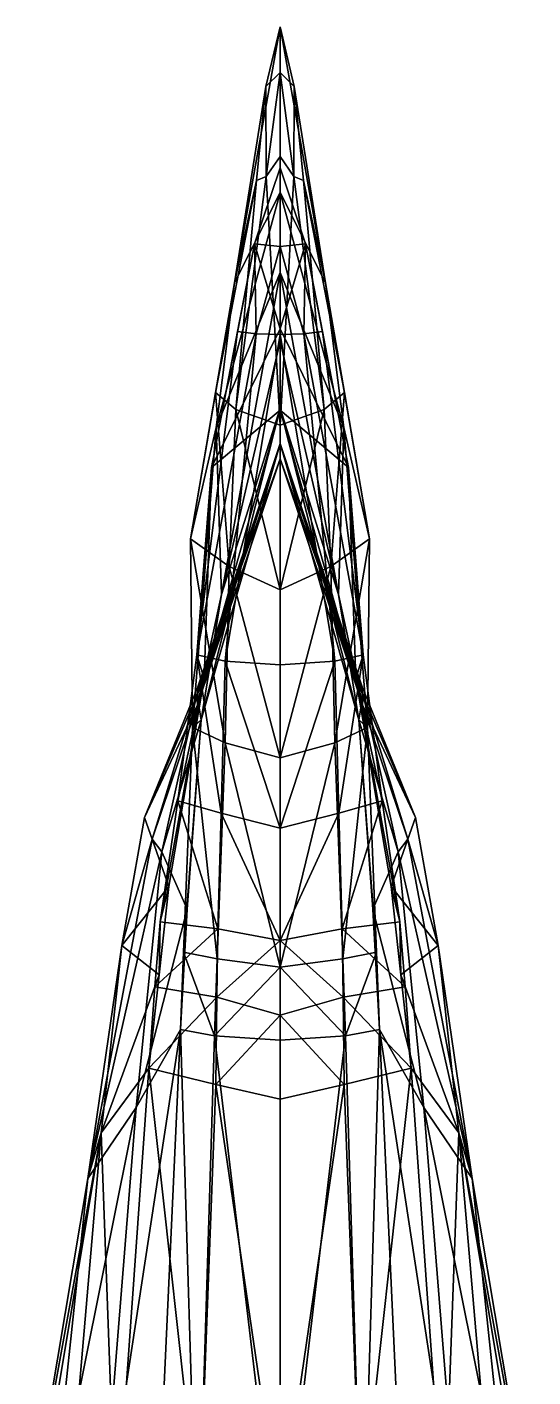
# Model space of a CAD drawing. Extents: x -0.56 to 0.56, y -1.05 to 1.8.
# Drawn here: x -0.094 to 0.094, y 1.295 to 1.8 of the extents above; entities that cross this region are included whole.
import ezdxf

# ---------------------------------------------------------------- set-up
doc = ezdxf.new("R2010")
doc.units = 0
doc.layers.add('TGRSHARK$LWO', color=1, linetype='CONTINUOUS')

msp = doc.modelspace()

# ---------------------------------------------------------------- linework, layer by layer
at = {"layer": 'TGRSHARK$LWO'}
for points in [[(0, 1.73828, 0.48019), (-0.01699, 1.70457, 0.51908), (0, 1.8002, 0.64399)], [(-0.01699, 1.70457, 0.51908), (-0.00525, 1.77797, 0.65495), (0, 1.8002, 0.64399)], [(-0.00525, 1.77797, 0.65495), (0, 1.78322, 0.67249), (0, 1.8002, 0.64399)], [(0.01699, 1.70457, 0.51908), (0, 1.73828, 0.48019), (0, 1.8002, 0.64399)], [(0.00525, 1.77797, 0.65495), (0.01699, 1.70457, 0.51908), (0, 1.8002, 0.64399)], [(0, 1.78322, 0.67249), (0.00525, 1.77797, 0.65495), (0, 1.8002, 0.64399)], [(-0.00525, 1.77797, 0.65495), (-0.00517, 1.7443, 0.65569), (0, 1.78322, 0.67249)], [(0, 1.78322, 0.67249), (-0.00517, 1.7443, 0.65569), (0, 1.75179, 0.67022)], [(0.00517, 1.7443, 0.65569), (0, 1.78322, 0.67249), (0, 1.75179, 0.67022)], [(0.00517, 1.7443, 0.65569), (0.00525, 1.77797, 0.65495), (0, 1.78322, 0.67249)], [(-0.00525, 1.77797, 0.65495), (-0.01699, 1.70457, 0.51908), (-0.00883, 1.74285, 0.63818)], [(-0.00517, 1.7443, 0.65569), (-0.00525, 1.77797, 0.65495), (-0.00883, 1.74285, 0.63818)], [(0.00525, 1.77797, 0.65495), (0.00517, 1.7443, 0.65569), (0.00883, 1.74285, 0.63818)], [(0.01699, 1.70457, 0.51908), (0.00525, 1.77797, 0.65495), (0.00883, 1.74285, 0.63818)], [(0, 1.75179, 0.67022), (-0.00517, 1.7443, 0.65569), (0, 1.65138, 0.56504)], [(0.00517, 1.7443, 0.65569), (0, 1.75179, 0.67022), (0, 1.65138, 0.56504)], [(0, 1.71811, -0.22403), (-0.00949, 1.7191, -0.21731), (0, 1.74758, -0.22236)], [(0, 1.74758, -0.22236), (-0.00949, 1.7191, -0.21731), (0, 1.68736, -0.07837)], [(0.00949, 1.7191, -0.21731), (0, 1.71811, -0.22403), (0, 1.74758, -0.22236)], [(0.00949, 1.7191, -0.21731), (0, 1.74758, -0.22236), (0, 1.68736, -0.07837)], [(-0.01699, 1.70457, 0.51908), (-0.02413, 1.66351, 0.54382), (-0.00883, 1.74285, 0.63818)], [(-0.02413, 1.66351, 0.54382), (-0.01645, 1.65724, 0.55436), (-0.00883, 1.74285, 0.63818)], [(-0.01645, 1.65724, 0.55436), (-0.00517, 1.7443, 0.65569), (-0.00883, 1.74285, 0.63818)], [(-0.01645, 1.65724, 0.55436), (0, 1.65138, 0.56504), (-0.00517, 1.7443, 0.65569)], [(0, 1.65138, 0.56504), (0.01645, 1.65724, 0.55436), (0.00517, 1.7443, 0.65569)], [(0.00517, 1.7443, 0.65569), (0.01645, 1.65724, 0.55436), (0.00883, 1.74285, 0.63818)], [(0.02413, 1.66351, 0.54382), (0.01699, 1.70457, 0.51908), (0.00883, 1.74285, 0.63818)], [(0.01645, 1.65724, 0.55436), (0.02413, 1.66351, 0.54382), (0.00883, 1.74285, 0.63818)], [(0, 1.70844, 0.35403), (-0.02388, 1.65049, 0.4079), (0, 1.73828, 0.48019)], [(-0.01699, 1.70457, 0.51908), (0, 1.73828, 0.48019), (-0.02388, 1.65049, 0.4079)], [(0.02388, 1.65049, 0.4079), (0, 1.70844, 0.35403), (0, 1.73828, 0.48019)], [(0, 1.73828, 0.48019), (0.01699, 1.70457, 0.51908), (0.02388, 1.65049, 0.4079)], [(-0.02562, 1.63544, -0.09588), (0, 1.68736, -0.07837), (-0.00949, 1.7191, -0.21731)], [(-0.02562, 1.63544, -0.09588), (-0.00949, 1.7191, -0.21731), (-0.01586, 1.68635, -0.1942)], [(-0.00949, 1.7191, -0.21731), (-0.00884, 1.68554, -0.20005), (-0.01586, 1.68635, -0.1942)], [(-0.00949, 1.7191, -0.21731), (0, 1.71811, -0.22403), (-0.00884, 1.68554, -0.20005)], [(-0.00884, 1.68554, -0.20005), (0, 1.71811, -0.22403), (0, 1.68525, -0.20469)], [(0, 1.71811, -0.22403), (0.00949, 1.7191, -0.21731), (0.00884, 1.68554, -0.20005)], [(0, 1.68736, -0.07837), (0.02562, 1.63544, -0.09588), (0.00949, 1.7191, -0.21731)], [(0, 1.71811, -0.22403), (0.00884, 1.68554, -0.20005), (0, 1.68525, -0.20469)], [(0.00884, 1.68554, -0.20005), (0.00949, 1.7191, -0.21731), (0.01586, 1.68635, -0.1942)], [(0.00949, 1.7191, -0.21731), (0.02562, 1.63544, -0.09588), (0.01586, 1.68635, -0.1942)], [(-0.02187, 1.58801, 0.29992), (-0.02388, 1.65049, 0.4079), (0, 1.70844, 0.35403)], [(0, 1.68274, 0.26701), (-0.02187, 1.58801, 0.29992), (0, 1.70844, 0.35403)], [(0.02187, 1.58801, 0.29992), (0, 1.68274, 0.26701), (0, 1.70844, 0.35403)], [(0.02388, 1.65049, 0.4079), (0.02187, 1.58801, 0.29992), (0, 1.70844, 0.35403)], [(-0.02413, 1.66351, 0.54382), (-0.01699, 1.70457, 0.51908), (-0.03344, 1.60883, 0.44898)], [(-0.01699, 1.70457, 0.51908), (-0.02388, 1.65049, 0.4079), (-0.03344, 1.60883, 0.44898)], [(0.01699, 1.70457, 0.51908), (0.02413, 1.66351, 0.54382), (0.03344, 1.60883, 0.44898)], [(0.02388, 1.65049, 0.4079), (0.01699, 1.70457, 0.51908), (0.03344, 1.60883, 0.44898)], [(-0.03104, 1.56552, -0.09198), (-0.02562, 1.63544, -0.09588), (-0.01586, 1.68635, -0.1942)], [(-0.01586, 1.68635, -0.1942), (-0.00884, 1.68554, -0.20005), (-0.03104, 1.56552, -0.09198)], [(0, 1.68736, -0.07837), (-0.02562, 1.63544, -0.09588), (0, 1.65694, 0.00584)], [(0.02562, 1.63544, -0.09588), (0, 1.68736, -0.07837), (0, 1.65694, 0.00584)], [(0.00884, 1.68554, -0.20005), (0.01586, 1.68635, -0.1942), (0.03104, 1.56552, -0.09198)], [(0.02562, 1.63544, -0.09588), (0.03104, 1.56552, -0.09198), (0.01586, 1.68635, -0.1942)], [(-0.02048, 1.5631, -0.10247), (-0.03104, 1.56552, -0.09198), (-0.00884, 1.68554, -0.20005)], [(-0.02187, 1.58801, 0.29992), (0, 1.68274, 0.26701), (0, 1.65766, 0.18928)], [(-0.02048, 1.5631, -0.10247), (-0.00884, 1.68554, -0.20005), (0, 1.68525, -0.20469)], [(0, 1.56178, -0.11153), (-0.02048, 1.5631, -0.10247), (0, 1.68525, -0.20469)], [(0.00884, 1.68554, -0.20005), (0.02048, 1.5631, -0.10247), (0, 1.68525, -0.20469)], [(0.02048, 1.5631, -0.10247), (0, 1.56178, -0.11153), (0, 1.68525, -0.20469)], [(0, 1.68274, 0.26701), (0.02187, 1.58801, 0.29992), (0, 1.65766, 0.18928)], [(0.03104, 1.56552, -0.09198), (0.02048, 1.5631, -0.10247), (0.00884, 1.68554, -0.20005)], [(-0.03344, 1.60883, 0.44898), (-0.01904, 1.59848, 0.45573), (-0.02413, 1.66351, 0.54382)], [(-0.01645, 1.65724, 0.55436), (-0.02413, 1.66351, 0.54382), (-0.01904, 1.59848, 0.45573)], [(0.02413, 1.66351, 0.54382), (0.01645, 1.65724, 0.55436), (0.01904, 1.59848, 0.45573)], [(0.01904, 1.59848, 0.45573), (0.03344, 1.60883, 0.44898), (0.02413, 1.66351, 0.54382)], [(0, 1.65766, 0.18928), (0, 1.64448, 0.1312), (-0.02946, 1.5412, 0.24017)], [(-0.02946, 1.5412, 0.24017), (-0.02187, 1.58801, 0.29992), (0, 1.65766, 0.18928)], [(0, 1.65694, 0.00584), (-0.02835, 1.5566, -0.00947), (0, 1.64404, 0.05252)], [(-0.02562, 1.63544, -0.09588), (-0.02835, 1.5566, -0.00947), (0, 1.65694, 0.00584)], [(-0.01645, 1.65724, 0.55436), (-0.01904, 1.59848, 0.45573), (0, 1.58975, 0.46142)], [(0, 1.65138, 0.56504), (-0.01645, 1.65724, 0.55436), (0, 1.58975, 0.46142)], [(0, 1.64448, 0.1312), (0, 1.65766, 0.18928), (0.02946, 1.5412, 0.24017)], [(0.02187, 1.58801, 0.29992), (0.02946, 1.5412, 0.24017), (0, 1.65766, 0.18928)], [(0.01645, 1.65724, 0.55436), (0, 1.65138, 0.56504), (0, 1.58975, 0.46142)], [(0.01904, 1.59848, 0.45573), (0.01645, 1.65724, 0.55436), (0, 1.58975, 0.46142)], [(0.02835, 1.5566, -0.00947), (0, 1.65694, 0.00584), (0, 1.64404, 0.05252)], [(0.02835, 1.5566, -0.00947), (0.02562, 1.63544, -0.09588), (0, 1.65694, 0.00584)], [(-0.03344, 1.60883, 0.44898), (-0.02388, 1.65049, 0.4079), (-0.03262, 1.53835, 0.3229)], [(-0.02187, 1.58801, 0.29992), (-0.03262, 1.53835, 0.3229), (-0.02388, 1.65049, 0.4079)], [(0.03262, 1.53835, 0.3229), (0.02187, 1.58801, 0.29992), (0.02388, 1.65049, 0.4079)], [(0.02388, 1.65049, 0.4079), (0.03344, 1.60883, 0.44898), (0.03262, 1.53835, 0.3229)], [(-0.03103, 1.55062, 0.15282), (-0.02946, 1.5412, 0.24017), (0, 1.64448, 0.1312)], [(-0.03103, 1.55062, 0.15282), (0, 1.64448, 0.1312), (-0.03078, 1.54681, 0.10154)], [(0, 1.63878, 0.09141), (-0.03078, 1.54681, 0.10154), (0, 1.64448, 0.1312)], [(-0.0307, 1.55347, 0.05591), (0, 1.64404, 0.05252), (-0.02835, 1.5566, -0.00947)], [(0, 1.64404, 0.05252), (-0.0307, 1.55347, 0.05591), (0, 1.63878, 0.09141)], [(0.02946, 1.5412, 0.24017), (0.03103, 1.55062, 0.15282), (0, 1.64448, 0.1312)], [(0.03078, 1.54681, 0.10154), (0, 1.63878, 0.09141), (0, 1.64448, 0.1312)], [(0, 1.64448, 0.1312), (0.03103, 1.55062, 0.15282), (0.03078, 1.54681, 0.10154)], [(0, 1.64404, 0.05252), (0.0307, 1.55347, 0.05591), (0.02835, 1.5566, -0.00947)], [(0.0307, 1.55347, 0.05591), (0, 1.64404, 0.05252), (0, 1.63878, 0.09141)], [(-0.02562, 1.63544, -0.09588), (-0.03104, 1.56552, -0.09198), (-0.02835, 1.5566, -0.00947)], [(-0.0307, 1.55347, 0.05591), (-0.03078, 1.54681, 0.10154), (0, 1.63878, 0.09141)], [(0.03078, 1.54681, 0.10154), (0.0307, 1.55347, 0.05591), (0, 1.63878, 0.09141)], [(0.03104, 1.56552, -0.09198), (0.02562, 1.63544, -0.09588), (0.02835, 1.5566, -0.00947)], [(-0.03262, 1.53835, 0.3229), (-0.0205, 1.53261, 0.33438), (-0.03344, 1.60883, 0.44898)], [(-0.0205, 1.53261, 0.33438), (-0.01904, 1.59848, 0.45573), (-0.03344, 1.60883, 0.44898)], [(0.01904, 1.59848, 0.45573), (0.0205, 1.53261, 0.33438), (0.03344, 1.60883, 0.44898)], [(0.0205, 1.53261, 0.33438), (0.03262, 1.53835, 0.3229), (0.03344, 1.60883, 0.44898)], [(-0.0205, 1.53261, 0.33438), (0, 1.52693, 0.34586), (-0.01904, 1.59848, 0.45573)], [(0, 1.58975, 0.46142), (-0.01904, 1.59848, 0.45573), (0, 1.52693, 0.34586)], [(0.01904, 1.59848, 0.45573), (0, 1.58975, 0.46142), (0, 1.52693, 0.34586)], [(0, 1.52693, 0.34586), (0.0205, 1.53261, 0.33438), (0.01904, 1.59848, 0.45573)], [(-0.02187, 1.58801, 0.29992), (-0.02946, 1.5412, 0.24017), (-0.03262, 1.53835, 0.3229)], [(0.02946, 1.5412, 0.24017), (0.02187, 1.58801, 0.29992), (0.03262, 1.53835, 0.3229)], [(-0.03104, 1.56552, -0.09198), (-0.03818, 1.51082, -0.02853), (-0.02835, 1.5566, -0.00947)], [(-0.03818, 1.51082, -0.02853), (-0.03104, 1.56552, -0.09198), (-0.02195, 1.50624, -0.03467)], [(-0.03104, 1.56552, -0.09198), (-0.02048, 1.5631, -0.10247), (-0.02195, 1.50624, -0.03467)], [(0.02048, 1.5631, -0.10247), (0.03104, 1.56552, -0.09198), (0.02195, 1.50624, -0.03467)], [(0.03104, 1.56552, -0.09198), (0.03818, 1.51082, -0.02853), (0.02195, 1.50624, -0.03467)], [(0.03818, 1.51082, -0.02853), (0.03104, 1.56552, -0.09198), (0.02835, 1.5566, -0.00947)], [(-0.02195, 1.50624, -0.03467), (-0.02048, 1.5631, -0.10247), (0, 1.50071, -0.04208)], [(-0.02048, 1.5631, -0.10247), (0, 1.56178, -0.11153), (0, 1.50071, -0.04208)], [(0.02048, 1.5631, -0.10247), (0.02195, 1.50624, -0.03467), (0, 1.50071, -0.04208)], [(0, 1.56178, -0.11153), (0.02048, 1.5631, -0.10247), (0, 1.50071, -0.04208)], [(-0.0415, 1.47884, 0.04841), (-0.05059, 1.50467, 0.06978), (-0.02835, 1.5566, -0.00947)], [(-0.05059, 1.50467, 0.06978), (-0.0307, 1.55347, 0.05591), (-0.02835, 1.5566, -0.00947)], [(-0.03818, 1.51082, -0.02853), (-0.04469, 1.46568, 0.02937), (-0.02835, 1.5566, -0.00947)], [(-0.0415, 1.47884, 0.04841), (-0.02835, 1.5566, -0.00947), (-0.04469, 1.46568, 0.02937)], [(0.04469, 1.46568, 0.02937), (0.03818, 1.51082, -0.02853), (0.02835, 1.5566, -0.00947)], [(0.02835, 1.5566, -0.00947), (0.0415, 1.47884, 0.04841), (0.04469, 1.46568, 0.02937)], [(0.05059, 1.50467, 0.06978), (0.0415, 1.47884, 0.04841), (0.02835, 1.5566, -0.00947)], [(0.0307, 1.55347, 0.05591), (0.05059, 1.50467, 0.06978), (0.02835, 1.5566, -0.00947)], [(-0.03078, 1.54681, 0.10154), (-0.0307, 1.55347, 0.05591), (-0.05059, 1.50467, 0.06978)], [(-0.04415, 1.49186, 0.15001), (-0.03103, 1.55062, 0.15282), (-0.04775, 1.49655, 0.10917)], [(-0.03078, 1.54681, 0.10154), (-0.04775, 1.49655, 0.10917), (-0.03103, 1.55062, 0.15282)], [(-0.03103, 1.55062, 0.15282), (-0.04415, 1.49186, 0.15001), (-0.02946, 1.5412, 0.24017)], [(0.04415, 1.49186, 0.15001), (0.03103, 1.55062, 0.15282), (0.02946, 1.5412, 0.24017)], [(0.0307, 1.55347, 0.05591), (0.03078, 1.54681, 0.10154), (0.05059, 1.50467, 0.06978)], [(0.04775, 1.49655, 0.10917), (0.03078, 1.54681, 0.10154), (0.03103, 1.55062, 0.15282)], [(0.03103, 1.55062, 0.15282), (0.04415, 1.49186, 0.15001), (0.04775, 1.49655, 0.10917)], [(-0.04775, 1.49655, 0.10917), (-0.03078, 1.54681, 0.10154), (-0.05059, 1.50467, 0.06978)], [(0.03078, 1.54681, 0.10154), (0.04775, 1.49655, 0.10917), (0.05059, 1.50467, 0.06978)], [(-0.04415, 1.49186, 0.15001), (-0.03467, 1.47031, 0.17456), (-0.02946, 1.5412, 0.24017)], [(-0.03262, 1.53835, 0.3229), (-0.02946, 1.5412, 0.24017), (-0.03604, 1.45432, 0.19852)], [(-0.03467, 1.47031, 0.17456), (-0.03604, 1.45432, 0.19852), (-0.02946, 1.5412, 0.24017)], [(0.03467, 1.47031, 0.17456), (0.04415, 1.49186, 0.15001), (0.02946, 1.5412, 0.24017)], [(0.02946, 1.5412, 0.24017), (0.03262, 1.53835, 0.3229), (0.03604, 1.45432, 0.19852)], [(0.03604, 1.45432, 0.19852), (0.03467, 1.47031, 0.17456), (0.02946, 1.5412, 0.24017)], [(-0.03262, 1.53835, 0.3229), (-0.03604, 1.45432, 0.19852), (-0.02348, 1.45177, 0.20671)], [(-0.0205, 1.53261, 0.33438), (-0.03262, 1.53835, 0.3229), (-0.02348, 1.45177, 0.20671)], [(0.03262, 1.53835, 0.3229), (0.0205, 1.53261, 0.33438), (0.02348, 1.45177, 0.20671)], [(0.03604, 1.45432, 0.19852), (0.03262, 1.53835, 0.3229), (0.02348, 1.45177, 0.20671)], [(-0.0205, 1.53261, 0.33438), (-0.02348, 1.45177, 0.20671), (0, 1.4487, 0.21652)], [(0, 1.52693, 0.34586), (-0.0205, 1.53261, 0.33438), (0, 1.4487, 0.21652)], [(0.0205, 1.53261, 0.33438), (0, 1.52693, 0.34586), (0, 1.4487, 0.21652)], [(0.02348, 1.45177, 0.20671), (0.0205, 1.53261, 0.33438), (0, 1.4487, 0.21652)], [(-0.04469, 1.46568, 0.02937), (-0.03818, 1.51082, -0.02853), (-0.02318, 1.46304, 0.0225)], [(-0.03818, 1.51082, -0.02853), (-0.02195, 1.50624, -0.03467), (-0.02318, 1.46304, 0.0225)], [(0.02195, 1.50624, -0.03467), (0.03818, 1.51082, -0.02853), (0.02318, 1.46304, 0.0225)], [(0.03818, 1.51082, -0.02853), (0.04469, 1.46568, 0.02937), (0.02318, 1.46304, 0.0225)], [(-0.05059, 1.50467, 0.06978), (-0.05908, 1.45677, 0.08169), (-0.04775, 1.49655, 0.10917)], [(-0.05059, 1.50467, 0.06978), (-0.0415, 1.47884, 0.04841), (-0.05908, 1.45677, 0.08169)], [(-0.02318, 1.46304, 0.0225), (-0.02195, 1.50624, -0.03467), (0, 1.45867, 0.01114)], [(0, 1.50071, -0.04208), (0, 1.45867, 0.01114), (-0.02195, 1.50624, -0.03467)], [(0.02195, 1.50624, -0.03467), (0.02318, 1.46304, 0.0225), (0, 1.45867, 0.01114)], [(0, 1.45867, 0.01114), (0, 1.50071, -0.04208), (0.02195, 1.50624, -0.03467)], [(0.0415, 1.47884, 0.04841), (0.05059, 1.50467, 0.06978), (0.05908, 1.45677, 0.08169)], [(0.05908, 1.45677, 0.08169), (0.05059, 1.50467, 0.06978), (0.04775, 1.49655, 0.10917)], [(-0.0718, 1.36966, 0.11283), (-0.04775, 1.49655, 0.10917), (-0.05908, 1.45677, 0.08169)], [(-0.04415, 1.49186, 0.15001), (-0.04775, 1.49655, 0.10917), (-0.0718, 1.36966, 0.11283)], [(0.04775, 1.49655, 0.10917), (0.04415, 1.49186, 0.15001), (0.0718, 1.36966, 0.11283)], [(0.04775, 1.49655, 0.10917), (0.0718, 1.36966, 0.11283), (0.05908, 1.45677, 0.08169)], [(-0.05367, 1.39623, 0.14333), (-0.04415, 1.49186, 0.15001), (-0.0718, 1.36966, 0.11283)], [(-0.04415, 1.49186, 0.15001), (-0.05367, 1.39623, 0.14333), (-0.03467, 1.47031, 0.17456)], [(0.05367, 1.39623, 0.14333), (0.04415, 1.49186, 0.15001), (0.03467, 1.47031, 0.17456)], [(0.04415, 1.49186, 0.15001), (0.05367, 1.39623, 0.14333), (0.0718, 1.36966, 0.11283)], [(-0.0415, 1.47884, 0.04841), (-0.04512, 1.44585, 0.05716), (-0.05908, 1.45677, 0.08169)], [(-0.04512, 1.44585, 0.05716), (-0.0415, 1.47884, 0.04841), (-0.04469, 1.46568, 0.02937)], [(0.04512, 1.44585, 0.05716), (0.0415, 1.47884, 0.04841), (0.05908, 1.45677, 0.08169)], [(0.0415, 1.47884, 0.04841), (0.04512, 1.44585, 0.05716), (0.04469, 1.46568, 0.02937)], [(-0.03719, 1.42534, 0.16973), (-0.03467, 1.47031, 0.17456), (-0.05367, 1.39623, 0.14333)], [(-0.03604, 1.45432, 0.19852), (-0.03467, 1.47031, 0.17456), (-0.03719, 1.42534, 0.16973)], [(0.03467, 1.47031, 0.17456), (0.03719, 1.42534, 0.16973), (0.05367, 1.39623, 0.14333)], [(0.03467, 1.47031, 0.17456), (0.03604, 1.45432, 0.19852), (0.03719, 1.42534, 0.16973)], [(-0.04676, 1.44137, 0.04028), (-0.04512, 1.44585, 0.05716), (-0.04469, 1.46568, 0.02937)], [(-0.04469, 1.46568, 0.02937), (-0.02318, 1.46304, 0.0225), (-0.04676, 1.44137, 0.04028)], [(0.02318, 1.46304, 0.0225), (0.04469, 1.46568, 0.02937), (0.04676, 1.44137, 0.04028)], [(0.04512, 1.44585, 0.05716), (0.04676, 1.44137, 0.04028), (0.04469, 1.46568, 0.02937)], [(-0.0236, 1.43752, 0.03348), (-0.04676, 1.44137, 0.04028), (-0.02318, 1.46304, 0.0225)], [(-0.02318, 1.46304, 0.0225), (0, 1.45867, 0.01114), (-0.0236, 1.43752, 0.03348)], [(0, 1.45867, 0.01114), (0.02318, 1.46304, 0.0225), (0.0236, 1.43752, 0.03348)], [(0.04676, 1.44137, 0.04028), (0.0236, 1.43752, 0.03348), (0.02318, 1.46304, 0.0225)], [(-0.06674, 1.38671, 0.07666), (-0.0718, 1.36966, 0.11283), (-0.05908, 1.45677, 0.08169)], [(-0.05908, 1.45677, 0.08169), (-0.04512, 1.44585, 0.05716), (-0.06674, 1.38671, 0.07666)], [(-0.03719, 1.42534, 0.16973), (-0.02443, 1.42296, 0.19064), (-0.03604, 1.45432, 0.19852)], [(-0.02348, 1.45177, 0.20671), (-0.03604, 1.45432, 0.19852), (-0.02443, 1.42296, 0.19064)], [(0, 1.43068, 0.02139), (-0.0236, 1.43752, 0.03348), (0, 1.45867, 0.01114)], [(0.0236, 1.43752, 0.03348), (0, 1.43068, 0.02139), (0, 1.45867, 0.01114)], [(0.03604, 1.45432, 0.19852), (0.02348, 1.45177, 0.20671), (0.02443, 1.42296, 0.19064)], [(0.02443, 1.42296, 0.19064), (0.03719, 1.42534, 0.16973), (0.03604, 1.45432, 0.19852)], [(0.04512, 1.44585, 0.05716), (0.05908, 1.45677, 0.08169), (0.06674, 1.38671, 0.07666)], [(0.0718, 1.36966, 0.11283), (0.06674, 1.38671, 0.07666), (0.05908, 1.45677, 0.08169)], [(0, 1.4487, 0.21652), (-0.02348, 1.45177, 0.20671), (-0.02443, 1.42296, 0.19064)], [(0, 1.42142, 0.19991), (0, 1.4487, 0.21652), (-0.02443, 1.42296, 0.19064)], [(0.02348, 1.45177, 0.20671), (0, 1.4487, 0.21652), (0.02443, 1.42296, 0.19064)], [(0, 1.4487, 0.21652), (0, 1.42142, 0.19991), (0.02443, 1.42296, 0.19064)], [(-0.04893, 1.41091, 0.04839), (-0.06674, 1.38671, 0.07666), (-0.04512, 1.44585, 0.05716)], [(-0.04512, 1.44585, 0.05716), (-0.04676, 1.44137, 0.04028), (-0.04893, 1.41091, 0.04839)], [(0.06674, 1.38671, 0.07666), (0.04893, 1.41091, 0.04839), (0.04512, 1.44585, 0.05716)], [(0.04676, 1.44137, 0.04028), (0.04512, 1.44585, 0.05716), (0.04893, 1.41091, 0.04839)], [(-0.04676, 1.44137, 0.04028), (-0.0236, 1.43752, 0.03348), (-0.04893, 1.41091, 0.04839)], [(0.0236, 1.43752, 0.03348), (0.04676, 1.44137, 0.04028), (0.04893, 1.41091, 0.04839)], [(-0.0236, 1.43752, 0.03348), (-0.02395, 1.40476, 0.03534), (-0.04893, 1.41091, 0.04839)], [(-0.0236, 1.43752, 0.03348), (0, 1.43068, 0.02139), (-0.02395, 1.40476, 0.03534)], [(0, 1.43068, 0.02139), (0.0236, 1.43752, 0.03348), (0.02395, 1.40476, 0.03534)], [(0.02395, 1.40476, 0.03534), (0.0236, 1.43752, 0.03348), (0.04893, 1.41091, 0.04839)], [(0, 1.43068, 0.02139), (0, 1.3993, 0.02847), (-0.02395, 1.40476, 0.03534)], [(0, 1.3993, 0.02847), (0, 1.43068, 0.02139), (0.02395, 1.40476, 0.03534)], [(-0.05367, 1.39623, 0.14333), (-0.0672, 1.22857, 0.17219), (-0.03719, 1.42534, 0.16973)], [(-0.0672, 1.22857, 0.17219), (-0.04667, 1.21953, 0.20087), (-0.03719, 1.42534, 0.16973)], [(-0.04667, 1.21953, 0.20087), (-0.03076, 1.21651, 0.21464), (-0.03719, 1.42534, 0.16973)], [(-0.02443, 1.42296, 0.19064), (-0.03719, 1.42534, 0.16973), (-0.03076, 1.21651, 0.21464)], [(0.03719, 1.42534, 0.16973), (0.02443, 1.42296, 0.19064), (0.03076, 1.21651, 0.21464)], [(0.03076, 1.21651, 0.21464), (0.04667, 1.21953, 0.20087), (0.03719, 1.42534, 0.16973)], [(0.0672, 1.22857, 0.17219), (0.05367, 1.39623, 0.14333), (0.03719, 1.42534, 0.16973)], [(0.04667, 1.21953, 0.20087), (0.0672, 1.22857, 0.17219), (0.03719, 1.42534, 0.16973)], [(-0.03076, 1.21651, 0.21464), (0, 1.21651, 0.22707), (-0.02443, 1.42296, 0.19064)], [(0, 1.42142, 0.19991), (-0.02443, 1.42296, 0.19064), (0, 1.21651, 0.22707)], [(0.02443, 1.42296, 0.19064), (0, 1.42142, 0.19991), (0, 1.21651, 0.22707)], [(0, 1.21651, 0.22707), (0.03076, 1.21651, 0.21464), (0.02443, 1.42296, 0.19064)], [(-0.04893, 1.41091, 0.04839), (-0.0613, 1.23703, 0.03008), (-0.06674, 1.38671, 0.07666)], [(-0.03017, 1.24063, 0.01758), (-0.0613, 1.23703, 0.03008), (-0.04893, 1.41091, 0.04839)], [(-0.02395, 1.40476, 0.03534), (-0.03017, 1.24063, 0.01758), (-0.04893, 1.41091, 0.04839)], [(0.03017, 1.24063, 0.01758), (0.02395, 1.40476, 0.03534), (0.04893, 1.41091, 0.04839)], [(0.0613, 1.23703, 0.03008), (0.03017, 1.24063, 0.01758), (0.04893, 1.41091, 0.04839)], [(0.0613, 1.23703, 0.03008), (0.04893, 1.41091, 0.04839), (0.06674, 1.38671, 0.07666)], [(0, 1.24063, 0.00918), (-0.03017, 1.24063, 0.01758), (-0.02395, 1.40476, 0.03534)], [(0, 1.3993, 0.02847), (0, 1.24063, 0.00918), (-0.02395, 1.40476, 0.03534)], [(0, 1.24063, 0.00918), (0, 1.3993, 0.02847), (0.02395, 1.40476, 0.03534)], [(0.03017, 1.24063, 0.01758), (0, 1.24063, 0.00918), (0.02395, 1.40476, 0.03534)], [(-0.0718, 1.36966, 0.11283), (-0.08608, 1.2346, 0.14161), (-0.05367, 1.39623, 0.14333)], [(-0.08608, 1.2346, 0.14161), (-0.0672, 1.22857, 0.17219), (-0.05367, 1.39623, 0.14333)], [(0.08608, 1.2346, 0.14161), (0.0718, 1.36966, 0.11283), (0.05367, 1.39623, 0.14333)], [(0.0672, 1.22857, 0.17219), (0.08608, 1.2346, 0.14161), (0.05367, 1.39623, 0.14333)], [(-0.0718, 1.36966, 0.11283), (-0.06674, 1.38671, 0.07666), (-0.09446, 1.2346, 0.10269)], [(-0.09215, 1.2346, 0.06949), (-0.09446, 1.2346, 0.10269), (-0.06674, 1.38671, 0.07666)], [(-0.07966, 1.23582, 0.04626), (-0.09215, 1.2346, 0.06949), (-0.06674, 1.38671, 0.07666)], [(-0.0613, 1.23703, 0.03008), (-0.07966, 1.23582, 0.04626), (-0.06674, 1.38671, 0.07666)], [(0.07966, 1.23582, 0.04626), (0.0613, 1.23703, 0.03008), (0.06674, 1.38671, 0.07666)], [(0.06674, 1.38671, 0.07666), (0.0718, 1.36966, 0.11283), (0.09446, 1.2346, 0.10269)], [(0.09446, 1.2346, 0.10269), (0.09215, 1.2346, 0.06949), (0.06674, 1.38671, 0.07666)], [(0.09215, 1.2346, 0.06949), (0.07966, 1.23582, 0.04626), (0.06674, 1.38671, 0.07666)], [(-0.09446, 1.2346, 0.10269), (-0.08608, 1.2346, 0.14161), (-0.0718, 1.36966, 0.11283)], [(0.08608, 1.2346, 0.14161), (0.09446, 1.2346, 0.10269), (0.0718, 1.36966, 0.11283)]]:
    msp.add_3dface(points, dxfattribs=at)

doc.saveas('drawing.dxf')
